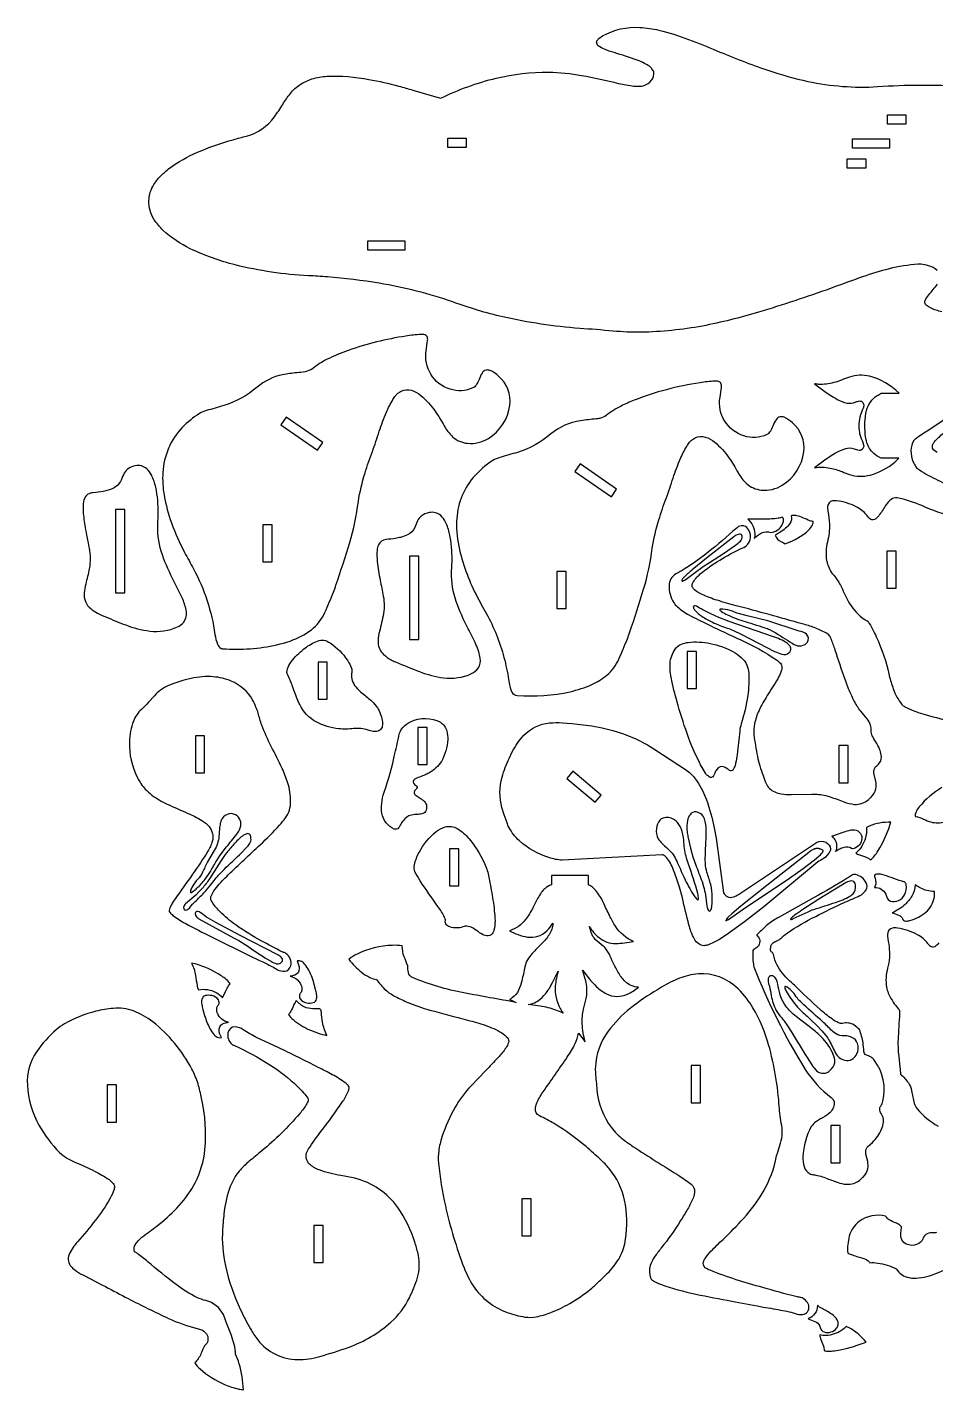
# Model space of a CAD drawing. Extents: x -786 to 731, y -543 to 724.
# Drawn here: x -786 to -198, y -543 to 339 of the extents above; entities that cross this region are included whole.
import ezdxf

# ---------------------------------------------------------------- set-up
doc = ezdxf.new("R2010")
doc.units = 0
doc.header["$MEASUREMENT"] = 0
doc.layers.get('0').update_dxf_attribs({"linetype": 'CONTINUOUS'})

msp = doc.modelspace()

# ---------------------------------------------------------------- linework, layer by layer
for points in [[(-197.31, 181.37, 0.124217), (-202.91, 184.4, 0.045844), (-207.75, 185.33, 0.03225), (-209.63, 185.36, 0.046025), (-228.37, 182.37, 0.024282), (-245.51, 177.2, 0.002034), (-266.23, 169.68, -0.011865), (-312.85, 154.32, -0.02595), (-349.14, 145.37, -0.041116), (-388.89, 141.34, -0.027392), (-406.94, 142.1, 0.006425), (-428.58, 143.81, -0.036475), (-478.3, 151.27, -0.03226), (-510.64, 160.96, 0.042443), (-558.25, 173.04, 0.022581), (-591.83, 177.14, 0.007263), (-604.09, 177.94, -0.048878), (-651.45, 184.9, -0.046852), (-680.55, 195.37, -0.076476), (-698.07, 207.25, -0.057339), (-703.89, 214.19, -0.148204), (-707.36, 226.49, -0.136588), (-704.09, 236.89, -0.06527), (-699.02, 243.2, -0.047104), (-691.86, 249.11, -0.050602), (-673.58, 258.84, -0.030854), (-652.89, 265.9, -0.005833), (-644.09, 268.3, 0.173152), (-626.11, 280.72, 0.019615), (-620.79, 288.81, -0.028709), (-615.81, 295.92, -0.14828), (-601.88, 305.22, -0.062568), (-592.12, 306.98, -0.055794), (-565, 304.99, -0.022927), (-545.69, 300.61, -0.00608), (-536.59, 298.06, -0.000652), (-518.62, 292.72, -0.054496), (-482.53, 305.79, -0.059248), (-448.63, 309.62, -0.037564), (-427.3, 307.55, -0.019111), (-403.45, 302.4, 0.031811), (-393.45, 300.68, 0.02051), (-389.77, 300.51, 0.319528), (-380.74, 307.01, 0.266374), (-381.82, 311.85, 0.067307), (-383.46, 313.42, 0.048719), (-386.54, 315.34, 0.035757), (-391.39, 317.47, 0.008485), (-406.35, 322.28, -0.011395), (-412.42, 324.42, -0.077706), (-416.52, 326.76, -0.233752), (-417.62, 328.98, -0.166477), (-416.84, 330.69, -0.069672), (-413.74, 333.08, -0.145957), (-389.65, 338.6, -0.04794), (-377.31, 336.79, -0.031823), (-358.07, 330.86, -0.010841), (-339.83, 323.54, 0.016842), (-306.72, 310.85, 0.026706), (-280.87, 303.68, 0.067088), (-235.86, 300.27, -0.032685), (-180.49, 300.57, -0.04507)], [(-194.12, 154.66, -0.074183), (-201.61, 157.12, -0.043802), (-204.31, 158.87, -0.274695), (-205.19, 161.06, -0.060092), (-204.98, 161.9, -0.077754), (-202.65, 165.54, 0.02763), (-197.09, 172.49, 0.092193)], [(-191.43, 85.51, -0.002371), (-209.34, 73.67, 0.013297), (-211.73, 71.94, 0.084841), (-212.23, 71.37, 0.148206), (-214.23, 64.73, 0.109358), (-212.7, 57.31, -0.01257), (-211.01, 54.3, 0.085843), (-210.01, 53.17, 0.036842), (-198.32, 46.4, 0.002365), (-185.94, 40.46, -0.017758)], [(-197.27, 63.5, -0.079079), (-199.87, 65.77, -0.25982), (-200.16, 68.28, -0.079819), (-199.15, 70.18, -0.0556), (-193.22, 75.98, -0.030559)], [(-185.98, 21.51, -0.038351), (-207.26, 29.14, 0.054843), (-223.21, 34.16, 0.20455), (-226.94, 33.18, 0.084397), (-230.59, 29.19, -0.009797), (-235.04, 22.57, -0.111572), (-237.72, 20.09, -0.324601), (-240.95, 20.76, -0.032168), (-242.81, 23.03, 0.10125), (-249.75, 28.43, 0.093321), (-262.41, 32.27, 0.050285), (-265.05, 32.21, 0.332717), (-268.12, 28.58, 0.061128), (-267.97, 25.54, -0.02554), (-266.95, 17.15, -0.077396), (-268.25, 5.59, 0.108714), (-268.76, -6.26, 0.030662), (-268.13, -8.68, 0.005618), (-266.55, -12.63, 0.089569), (-264.87, -14.99, -0.061549), (-259.87, -22.41, 0.001149), (-254.77, -32.66, 0.104939), (-245.71, -43.4, 0.04266), (-241.84, -45.82, -0.018674), (-236.61, -55.81, -0.052984), (-228.26, -80.67, 0.022787), (-225.66, -89.49, 0.081037), (-220.06, -99.46, 0.11254), (-218.13, -100.94, 0.051798), (-206.45, -105.58, 0.006146), (-189.02, -110.37, 0.000421)], [(-194.16, -153.14, 0.078884), (-208.87, -165.75, 0.061034), (-211.13, -169.44, 0.20757), (-211.19, -171.97, -0.051375), (-206.01, -173.72, 0.035339), (-201.27, -175.53, 0.144851), (-192.31, -175.42, -0.064584)], [(-196.23, -253.83, -0.099403), (-198.75, -256.23, -0.318601), (-201.83, -255.91, -0.072566), (-203.32, -254.25, 0.106226), (-209.96, -248.51, 0.093937), (-222.9, -244.2, 0.052461), (-226.24, -244.19, 0.303993), (-229.23, -247.31, 0.07106), (-229.32, -249.37, 0.003072), (-228.36, -256.41, -0.093042), (-229.28, -270.14, 0.111206), (-229.98, -282.43, 0.090177), (-227.14, -289.83, 0.03349), (-224.16, -294.16, 0.012826), (-221.5, -297.38, -0.005191), (-222.48, -314.61, 0.040362), (-222.12, -327.39), (-221.31, -334.22, -0.013848), (-220.92, -338.78, -0.052714), (-215.83, -344.35, -0.115154), (-213.77, -349.47, 0.034638), (-212.09, -357.59, 0.087014), (-210.24, -361.24, 0.089508), (-196.55, -372.43, 0.007521)], [(-197.56, -441.22, -0.154666), (-199.28, -441.5, 0.061744), (-202.54, -441.6, 0.243898), (-205.99, -444.28, -0.042741), (-206.92, -446.31, -0.213098), (-212, -449.41, -0.205078), (-218.72, -447.73, -0.206613), (-220.75, -443.5, -0.035686), (-220.77, -442.07, -0.018749), (-220.33, -438.39, 0.104793), (-220.37, -437.42, 0.100775), (-221.1, -436.64, 0.067328), (-223.53, -435.25, -0.039797), (-228.22, -432.95, -0.100714), (-230.59, -430.66, 0.220677), (-247.64, -433.98, 0.16503), (-254.1, -443.49, 0.090455), (-255.08, -454.52, 0.037936), (-252.93, -455.41, 0.016012), (-245.61, -457.69, -0.085583), (-241.96, -459.5, -0.054182), (-240.72, -460.72, -0.054918), (-235.67, -460.92, -0.086615), (-223.67, -464.69, 0.220653), (-215.37, -470.39, 0.078701), (-209.21, -470.61, 0.050032), (-202.12, -469.15, 0.06409), (-187.07, -462.29, 0.047462)]]:
    msp.add_lwpolyline(points, format="xyb")
for points in [[(-217.47, 275.96), (-229.47, 275.96), (-229.47, 281.96), (-217.47, 281.96)], [(-501.95, 260.92), (-513.95, 260.92), (-513.95, 266.92), (-501.95, 266.92)], [(-228.13, 260.53), (-252.13, 260.53), (-252.13, 266.53), (-228.13, 266.53)], [(-243.45, 247.5), (-255.45, 247.5), (-255.45, 253.5), (-243.45, 253.5)], [(-541.78, 194.53), (-565.78, 194.53), (-565.78, 200.53), (-541.78, 200.53)], [(-594.85, 70), (-618.5, 86.43), (-621.93, 81.5), (-598.27, 65.07)], [(-404.67, 39.76), (-428.32, 56.19), (-431.75, 51.26), (-408.09, 34.83)], [(-722.9, 26.69), (-728.9, 26.69), (-728.9, -27.31), (-722.9, -27.31)], [(-627.55, 16.76), (-633.55, 16.76), (-633.55, -7.24), (-627.55, -7.24)], [(-532.72, -3.55), (-538.72, -3.55), (-538.72, -57.55), (-532.72, -57.55)], [(-223.84, -0.28), (-229.84, -0.28), (-229.84, -24.28), (-223.84, -24.28)], [(-437.37, -13.48), (-443.37, -13.48), (-443.37, -37.48), (-437.37, -37.48)], [(-353.02, -65.25), (-359.02, -65.25), (-359.02, -89.25), (-353.02, -89.25)], [(-591.91, -72.13), (-597.91, -72.13), (-597.91, -96.13), (-591.91, -96.13)], [(-527.32, -114.46), (-533.32, -114.46), (-533.32, -138.46), (-527.32, -138.46)], [(-671.27, -119.8), (-677.27, -119.8), (-677.27, -143.8), (-671.27, -143.8)], [(-260.87, -150.15), (-254.87, -150.15), (-254.87, -126.15), (-260.87, -126.15)], [(-433.06, -142.73), (-436.92, -147.33), (-418.53, -162.75), (-414.68, -158.16)], [(-506.88, -192.82), (-512.88, -192.82), (-512.88, -216.82), (-506.88, -216.82)], [(-323.46, -232.47), (-292.89, -212.01), (-283.87, -205.61), (-276.53, -200), (-273.83, -197.69), (-272.79, -196.7), (-272.35, -196.25), (-271.97, -195.83), (-271.65, -195.44), (-271.51, -195.26), (-271.39, -195.08), (-271.29, -194.92), (-271.2, -194.76), (-271.17, -194.69), (-271.13, -194.62), (-271.1, -194.55), (-271.08, -194.48), (-271.06, -194.41), (-271.04, -194.35), (-271.03, -194.29), (-271.03, -194.26), (-271.03, -194.23), (-271.02, -194.21), (-271.02, -194.18), (-271.02, -194.15), (-271.03, -194.13), (-271.03, -194.1), (-271.03, -194.08), (-271.04, -194.05), (-271.04, -194.03), (-271.05, -194), (-271.06, -193.98), (-271.07, -193.96), (-271.08, -193.94), (-271.09, -193.92), (-271.11, -193.9), (-271.12, -193.88), (-271.14, -193.86), (-271.15, -193.84), (-271.17, -193.83), (-271.19, -193.81), (-271.21, -193.79), (-271.23, -193.78), (-271.25, -193.76), (-271.28, -193.75), (-271.3, -193.74), (-272.1, -193.36), (-272.48, -193.21), (-272.85, -193.08), (-273.21, -192.97), (-273.56, -192.88), (-273.9, -192.81), (-274.23, -192.76), (-274.55, -192.73), (-274.87, -192.72), (-275.18, -192.73), (-275.48, -192.75), (-275.78, -192.79), (-276.07, -192.85), (-276.36, -192.92), (-276.65, -193.01), (-276.93, -193.11), (-277.21, -193.23), (-277.49, -193.36), (-277.77, -193.5), (-278.34, -193.83), (-278.91, -194.2), (-280.09, -195.08), (-281.36, -196.1), (-307.45, -216.55), (-324.25, -230.03), (-330.14, -235.01), (-332.03, -236.73), (-332.66, -237.36), (-332.89, -237.62), (-332.98, -237.73), (-333.06, -237.83), (-333.51, -238.48), (-333.67, -238.74), (-333.79, -238.95), (-333.83, -239.04), (-333.87, -239.12), (-333.88, -239.16), (-333.89, -239.19), (-333.9, -239.22), (-333.9, -239.24), (-333.9, -239.25), (-333.9, -239.26), (-333.9, -239.28), (-333.9, -239.29), (-333.9, -239.3), (-333.9, -239.31), (-333.9, -239.31), (-333.9, -239.32), (-333.9, -239.33), (-333.9, -239.33), (-333.9, -239.34), (-333.9, -239.34), (-333.89, -239.34), (-333.89, -239.35), (-333.89, -239.35), (-333.89, -239.36), (-333.89, -239.36), (-333.88, -239.36), (-333.88, -239.37), (-333.88, -239.37), (-333.88, -239.37), (-333.87, -239.38), (-333.87, -239.38), (-333.87, -239.38), (-333.86, -239.39), (-333.86, -239.39), (-333.86, -239.39), (-333.85, -239.39), (-333.85, -239.39), (-333.84, -239.4), (-333.84, -239.4), (-333.83, -239.4), (-333.83, -239.4), (-333.82, -239.4), (-333.82, -239.4), (-333.81, -239.4), (-333.8, -239.4), (-333.79, -239.41), (-333.78, -239.41), (-333.77, -239.41), (-333.75, -239.4), (-333.74, -239.4), (-333.71, -239.4), (-333.68, -239.39), (-333.65, -239.38), (-333.57, -239.36), (-333.49, -239.33), (-333.4, -239.29), (-333.3, -239.24), (-333.07, -239.11), (-332.81, -238.96), (-332.19, -238.57)], [(-350.45, -333.18), (-356.45, -333.18), (-356.45, -357.18), (-350.45, -357.18)], [(-728.32, -345.72), (-734.32, -345.72), (-734.32, -369.72), (-728.32, -369.72)], [(-266.08, -396), (-260.08, -396), (-260.08, -372), (-266.08, -372)], [(-466.08, -443.36), (-460.08, -443.36), (-460.08, -419.36), (-466.08, -419.36)], [(-600.61, -460.68), (-594.61, -460.68), (-594.61, -436.68), (-600.61, -436.68)]]:
    msp.add_lwpolyline(points, close=True)
for points in [[(-662.94, -60.54, 0.200886), (-660.66, -63.19, 0.076412), (-659.71, -63.43, 0.026755), (-650.59, -63.76, 0.031829), (-633.16, -62.53, 0.044863), (-616.04, -58.46, 0.078024), (-602.15, -51.14, 0.12708), (-593.46, -39.9, 0.011734), (-587.9, -26.8, 0.012041), (-586.31, -22.37, 0.009974), (-577.4, 5.26, 0.037518), (-571.78, 31.79, -0.03828), (-567.5, 50.27, -0.018642), (-562.76, 64.11, 0.01105), (-558.28, 77.27, -0.021345), (-553.7, 89.55, -0.032432), (-549.44, 97.74, -0.016407), (-547.63, 100.45, -0.075549), (-546.24, 101.82, -0.031413), (-544.06, 103.28, -0.190146), (-537.49, 103.8, -0.097804), (-531.37, 100.42, -0.0654), (-522.15, 90.3, -0.027877), (-516.29, 80.77, 0.072236), (-510.84, 73.7, 0.162602), (-501.23, 69.5, 0.171114), (-487.67, 72.64, 0.224878), (-473.69, 94.16, 0.249742), (-481.01, 112.88, 0.087307), (-486.51, 116.61, 0.129506), (-489.11, 116.86, 0.198523), (-491.7, 114.97, 0.058323), (-493.7, 110.84, -0.036337), (-495.59, 107.16, -0.123285), (-497.7, 105.33, -0.187919), (-512.44, 104.51, -0.376074), (-527.92, 129.56, 0.010684), (-526.99, 135.93, 0.136395), (-527.31, 138.6, 0.213776), (-528.88, 139.75, 0.084222), (-531.31, 139.88, 0.036422), (-541.17, 138.85, 0.047633), (-578.4, 129.54, 0.024408), (-592, 123.82, 0.054445), (-601.49, 117.73, -0.112432), (-606.26, 115.8, -0.026489), (-611.69, 115.12, 0.024351), (-620.85, 113.85, 0.125908), (-637.37, 105.75, -0.100067), (-658.95, 93.87, -0.006358), (-670.11, 90.65, 0.053921), (-674.69, 88.75, 0.054696), (-685.73, 79.72, 0.179232), (-698.32, 50.56, 0.062305), (-697.48, 35.67, 0.045775), (-692.72, 17.93, 0.035532), (-684.29, -1.09, 0.007187), (-678.42, -11.73, -0.086118), (-664.59, -54.22, 0.057519)], [(-468.97, -93.71, 0.072264), (-434.77, -91.25, 0.047752), (-420.78, -86.64, 0.06489), (-411.02, -80.59, 0.117509), (-403.28, -70.14, 0.011733), (-397.72, -57.04, 0.012041), (-396.13, -52.61, 0.009974), (-387.22, -24.98, 0.037518), (-381.6, 1.55, -0.03828), (-377.32, 20.03, -0.018642), (-372.58, 33.87, 0.01105), (-368.1, 47.03, -0.021345), (-363.52, 59.31, -0.032432), (-359.26, 67.5, -0.016407), (-357.45, 70.21, -0.075549), (-356.06, 71.57, -0.031412), (-353.88, 73.04, -0.190146), (-347.31, 73.56, -0.097804), (-341.19, 70.18, -0.0654), (-331.97, 60.06, -0.027877), (-326.11, 50.53, 0.072236), (-320.66, 43.46, 0.162602), (-311.05, 39.26, 0.171114), (-297.48, 42.4, 0.224878), (-283.51, 63.91, 0.249742), (-290.83, 82.64, 0.087307), (-296.32, 86.37, 0.129506), (-298.93, 86.62, 0.198523), (-301.52, 84.73, 0.058323), (-303.52, 80.6, -0.036337), (-305.41, 76.92, -0.123285), (-307.52, 75.09, -0.187919), (-322.26, 74.27, -0.376074), (-337.74, 99.32, 0.010686), (-336.81, 105.69, 0.136396), (-337.13, 108.36, 0.213824), (-338.7, 109.51, 0.083514), (-341.13, 109.64, 0.033908), (-350.7, 108.66, 0.055866), (-393.38, 97.33, 0.018654), (-401.82, 93.59, 0.051091), (-411.38, 87.44, -0.102337), (-415.69, 85.64, -0.032699), (-417.94, 85.27, 0.005922), (-427.97, 84.12, 0.141126), (-447.19, 75.51, -0.099822), (-468.76, 63.63, -0.003605), (-480.22, 60.32, 0.065096), (-484.69, 58.38, 0.071007), (-497.49, 47.3, 0.170934), (-508.21, 18.86, 0.068485), (-506.37, 0.71, 0.061559), (-494.68, -30.3, 0.006901), (-488.08, -42.29, -0.062354), (-477.12, -70.91, -0.024925), (-474.26, -85.26, 0.073836), (-472.39, -91.56, 0.296769)], [(-221.89, 101.83, 0.137943), (-240.96, 112.86, 0.136391), (-254.02, 112.35, -0.024003), (-264.18, 108.74, -0.085593), (-273.76, 107.61, -0.030999), (-276.7, 108.01), (-269.95, 103.06), (-266.52, 100.69, 0.015448), (-261.95, 97.92, 0.069506), (-255.57, 95.56, 0.147107), (-249.95, 96.26, -0.043052), (-247.47, 96.87, -0.27528), (-245.42, 95.85, -0.187502), (-244.78, 93.71, -0.049468), (-245, 92.66, -0.007301), (-246.86, 87.83, 0.124075), (-247.58, 76.42, 0.034634), (-246.9, 73.84, -0.016518), (-244.86, 68.58, -0.346), (-246.46, 64.95, -0.153192), (-247.71, 64.84, -0.060351), (-250.77, 65.74, 0.154572), (-256.65, 65.85, 0.066398), (-263.13, 63.07), (-266.52, 60.97), (-269.95, 58.61), (-276.7, 53.66, -0.107399), (-266.41, 53.45, -0.034372), (-258.78, 51.14, 0.005505), (-254.02, 49.31, 0.144527), (-240.63, 48.94, 0.114737), (-224.73, 57.31, 0.021255), (-221.98, 59.83), (-233.53, 59.83, -0.057293), (-238.3, 62.93, -0.143922), (-242.65, 69.81, -0.051345), (-243.73, 75.33, -0.080462), (-242.94, 90.7, -0.199468), (-236.08, 100.33, -0.022347), (-233.53, 101.83)], [(-716.19, 54.87, 0.086175), (-720.59, 53.21, 0.128122), (-723.36, 50.19, 0.017154), (-725.31, 45.63, -0.183706), (-730.75, 40.27, -0.066052), (-736.88, 38.36, -0.02012), (-743.44, 37.54, 0.104146), (-746.87, 36.47, 0.16671), (-749.1, 33.65, 0.077125), (-749.83, 30.5, 0.046198), (-749.89, 25.3, 0.026648), (-748.63, 15.12, 0.004674), (-746, 1.72, -0.095938), (-745.95, -11.66, -0.016064), (-748.28, -21.6, 0.026209), (-749.28, -27.23, 0.25073), (-745.04, -37.46, 0.063427), (-740.54, -40.45, 0.031097), (-735.27, -42.83, 0.009381), (-722.32, -48.08, 0.055542), (-706.77, -52.06, 0.135515), (-688.83, -49.33, 0.107648), (-684.97, -46.4, 0.194451), (-683.03, -40.06, 0.035847), (-683.22, -38.5, 0.053142), (-685.87, -30.43, 0.015176), (-690.97, -20.24, -0.034074), (-698.65, -2.65, -0.088951), (-701.67, 16.22), (-701.38, 24.08, 0.055594), (-702.92, 41.08, 0.055039), (-705.56, 48.75, 0.081176), (-708.72, 52.99, 0.24415)], [(-526.01, 24.63, 0.11908), (-531.13, 22.44, 0.11877), (-533.49, 19.33, -0.010392), (-535.33, 14.96, -0.158663), (-540.02, 10.3, -0.065007), (-544.43, 8.64, -0.024484), (-547.74, 7.95, -0.010639), (-554.04, 7.2, 0.269258), (-558.8, 3.7, 0.085131), (-559.64, 0.39, 0.051236), (-559.55, -7.02, 0.025356), (-557.71, -19.14, -0.005611), (-555.67, -29.42, -0.09439), (-555.84, -42.22, -0.008807), (-558.48, -53.64, 0.068768), (-559.09, -59.72, 0.193611), (-555.44, -67.15, 0.068914), (-550.54, -70.61, 0.021036), (-547.85, -71.93, 0.007217), (-532.26, -78.28, 0.054627), (-516.64, -82.3, 0.13562), (-498.65, -79.57, 0.134255), (-494.3, -75.97, 0.1846), (-492.91, -69.52, 0.04074), (-493.89, -65.45, 0.031872), (-495.69, -60.67, 0.015176), (-500.79, -50.48, -0.034073), (-508.47, -32.89, -0.08895), (-511.49, -14.02), (-511.2, -6.16, 0.055589), (-512.74, 10.83, 0.055092), (-515.38, 18.51, 0.081119), (-518.53, 22.74, 0.244052)], [(-315.56, 7.81, -0.100406), (-310.92, 11.49, -0.189257), (-304.79, 11.84, 0.105448), (-302.84, 12.21, 0.246141), (-296.65, 18.94, 0.247983), (-297.46, 21.76, -0.083706), (-300.05, 20.96, -0.032798), (-304.47, 20.51, -0.01493), (-309.01, 20.39), (-319.73, 20.41, -0.184184), (-315.24, 11.13, -0.079941)], [(-301.98, 10.09, 0.227683), (-298.07, 5.76, -0.07172), (-295.55, 4.38), (-290.96, 6.4, 0.041486), (-283.61, 10.62, 0.036401), (-280.27, 13.4, 0.093757), (-277.86, 16.88, 0.07834), (-277.43, 18.79, -0.061288), (-279.6, 19.39, -0.013452), (-284.17, 21.31, 0.037177), (-288, 22.6, 0.075458), (-290.8, 22.78, 0.040778), (-291.62, 22.62, -0.202989), (-292.55, 17.57, -0.081375), (-295.34, 14.49, -0.03842), (-299.15, 11.84, 0.021357)], [(-239.94, -159.43, 0.137323), (-236.92, -154.05, 0.098673), (-236.98, -149.37), (-238.04, -144.76, -0.173265), (-237.61, -140.72, -0.070371), (-236.83, -139.66, 0.059497), (-234.69, -137.56, 0.205654), (-233.49, -132.08, 0.067934), (-234.54, -128.4, 0.036633), (-236.93, -123.74, -0.018786), (-239.22, -119.73, -0.118597), (-239.9, -116.43, 0.084204), (-240.29, -112.93, 0.072012), (-242.61, -108.77, 0.025323), (-246.7, -103.87, -0.045066), (-248.94, -100.72, -0.032822), (-252.98, -93.03, -0.019656), (-256.83, -83.3, -0.009405), (-263.21, -64.29, 0.010412), (-265.76, -57.2, 0.058026), (-266.84, -55.11, 0.089479), (-269.34, -53.18, 0.042362), (-276.73, -49.81, 0.018038), (-284.49, -47.35, 0.005141), (-327.39, -35.59, -0.005268), (-339.6, -32.1, -0.033686), (-349.37, -28.29, -0.019735), (-352.65, -26.52, -0.092633), (-355.45, -23.92, -0.233453), (-355.74, -21.96, -0.100763), (-354.57, -19.48, -0.073914), (-349.06, -13.82, -0.061878), (-322.26, 2.13, 0.414856), (-319.03, 13.36, 0.181331), (-322.27, 15.98, 0.177887), (-325.77, 15.59, 0.016263), (-329.41, 12.59, -0.016743), (-347.81, -2.87, -0.023858), (-360.99, -11.99, -0.004986), (-366.25, -15.03, 0.264328), (-370.76, -22.69, 0.138882), (-367.83, -33.38, 0.06975), (-365.32, -36.32, 0.053745), (-357.84, -41.54, 0.014856), (-351.71, -44.69, 0.010951), (-324.76, -57.49, -0.043531), (-301.22, -70.67, -0.051754), (-298.72, -72.84, -0.205911), (-297.72, -75.7, -0.081675), (-298.37, -78.71, -0.038406), (-300.37, -82.89, -0.010733), (-307.2, -93.75, 0.029265), (-312.5, -103.34, 0.054829), (-315.45, -112.05, 0.070328), (-315.85, -119.17, 0.017245), (-313.57, -133.08, 0.039657), (-309.91, -145.4, 0.015223), (-307.98, -150.58, 0.191715), (-302.39, -156.07, 0.067685), (-298.2, -157.32, 0.045711), (-291.51, -157.87), (-278.26, -157.52, -0.055827), (-269.35, -158.44, -0.022969), (-266.44, -159.26, -0.009323), (-257.66, -162.48, 0.069327), (-250.77, -164.13, 0.202077), (-241.55, -160.96, 0.030357)], [(-351.98, -12.7, -0.017285), (-348.7, -10.28), (-344.65, -7.57), (-335.61, -1.8), (-327.69, 3.54, 0.03608), (-324.54, 6.18, 0.231357), (-323.41, 9.46, 0.401062), (-325.2, 10.67, 0.127949), (-327.92, 9.66, 0.026959), (-328.92, 8.96), (-345.52, -4.05), (-355.79, -12.44, 0.019839), (-360.96, -17.07, 0.046357), (-362.22, -18.69, 0.066275), (-362.51, -19.35, 0.27869), (-362.39, -19.61, 0.27869), (-362.1, -19.62, 0.085642), (-360.7, -19, 0.028704), (-357.02, -16.57)], [(-292, -63.03, 0.160966), (-293.01, -61.08, 0.07263), (-295.39, -59.15, 0.045509), (-299.93, -56.92), (-303.23, -55.74), (-331.83, -45.81), (-338.42, -43.2), (-344.22, -40.6), (-348.88, -38.28, 0.010136), (-353.03, -35.96, 0.15381), (-354.55, -35.7, 0.206077), (-354.97, -36.07, 0.206077), (-355, -36.62, 0.119758), (-353.98, -38.47, 0.073325), (-349.51, -42.42, 0.041086), (-342.66, -46.27, 0.034184), (-333.07, -50.03, -0.028592), (-329.09, -51.62), (-324.12, -54.01), (-312.83, -59.92), (-302.41, -65.17, 0.032902), (-297.8, -66.99, 0.244386), (-292.94, -65.98, 0.245288)], [(-281.24, -59.16, 0.381878), (-281.69, -54.09, 0.158869), (-286.45, -51.98), (-306.71, -45.37), (-320.15, -42.25), (-325.84, -40.67, -0.038469), (-329.74, -39.22, 0.080632), (-335.98, -37.82, 0.02074), (-337.33, -37.84, 0.126201), (-337.84, -38.07, 0.209531), (-337.91, -38.36, 0.209531), (-337.75, -38.6, 0.069833), (-336.81, -39.34, 0.03583), (-332.88, -41.57, 0.047564), (-321.43, -45.85, -0.001125), (-307.07, -50.45, -0.027963), (-305.64, -51.06), (-303.28, -52.31, -0.005573), (-291.07, -59.9, 0.085995), (-287.62, -61.49, 0.202634), (-282.73, -60.65, 0.093177)], [(-558.57, -103.28, -0.049125), (-556.53, -108.91, -0.06966), (-556.21, -112.76, -0.154721), (-557.21, -115.46, -0.201842), (-560.13, -117, -0.076231), (-562.31, -116.94, -0.057519), (-565.53, -116.11, 0.108014), (-574.94, -115.15, -0.051008), (-584.55, -115.29, -0.089941), (-599.03, -110.8, -0.159094), (-609.74, -99.6, -0.018367), (-611, -96.91, -0.013394), (-614.34, -87.92, 0.025648), (-617.74, -79.9, -0.133357), (-617.96, -77.69, -0.101937), (-616.17, -73.23, -0.078666), (-608.18, -64.48, -0.058912), (-600.35, -59.33, -0.060397), (-596.16, -57.94, -0.158098), (-592.04, -58.58, -0.051696), (-588.26, -60.91, -0.093286), (-577.87, -72.49, -0.077457), (-576.12, -76.69, -0.090304), (-576.16, -79.51, 0.202474), (-573.51, -88.14, 0.05362), (-569.3, -92.2, -0.010867), (-563.06, -97.35, -0.066223), (-559.38, -101.77, -0.030922)], [(-341.99, -145.6, -0.198391), (-343.26, -146.7, -0.209616), (-344.79, -146.34, -0.049029), (-346.66, -144.72, -0.044545), (-347.14, -144.06, -0.046474), (-358.11, -120.96, -0.021678), (-364.86, -100.1, -0.013911), (-368.99, -84.17, -0.049434), (-370.12, -74.73, -0.022768), (-369.99, -71.68, -0.128508), (-366, -62.68, -0.128318), (-362.75, -60.45, -0.063443), (-358.36, -59.33, -0.079199), (-344.03, -60.06, -0.076104), (-329.4, -65.26, -0.049887), (-324.11, -69.01, -0.094349), (-320.38, -73.98, -0.085401), (-319.18, -79.45, -0.054879), (-319.84, -93.64, -0.041241), (-324.06, -112.13, 0.045528), (-325, -116.77, -0.003352), (-326.6, -131.78, -0.032609), (-327.65, -137.54, -0.024583), (-328.51, -140.24, -0.075066), (-329.55, -141.93, -0.349101), (-331.55, -142.22, 0.054713), (-334.94, -140.1, 0.374035), (-339.87, -141.55, 0.047318), (-341.2, -144, -0.021706)], [(-683.95, -83.65, 0.034357), (-694.58, -87.24, 0.046107), (-699.86, -90.19, 0.053455), (-703.84, -93.87), (-707.51, -98.03, -0.029878), (-712.24, -102.71, 0.112674), (-717.32, -110.22, 0.0904), (-719.95, -123.71, 0.124838), (-714.79, -146.89, 0.059256), (-709.74, -154.24, 0.079318), (-700.62, -161.29, 0.021476), (-695.44, -163.98, 0.001858), (-682.51, -169.81, -0.047535), (-673.01, -174.55, -0.063131), (-668.43, -178.5, -0.246516), (-666.34, -188.09, -0.054808), (-667.54, -191.36, -0.024578), (-669.23, -194.44, -0.018419), (-679.09, -209.41, 0.002014), (-690.44, -225.36, 0.039638), (-693.78, -231.09, 0.086903), (-694.27, -232.92, 0.172314), (-693.9, -233.93, 0.068726), (-691.79, -235.97, 0.0409), (-683.94, -241.06, 0.005759), (-666.43, -250.14, 0.005048), (-631.46, -267.17, -0.015725), (-624.05, -271.13, 0.125208), (-619.59, -272.15, 0.331309), (-615.54, -268.59, 0.310077), (-618.74, -260.55, 0.0984), (-620.69, -259.78, -0.044466), (-622.59, -258.84, -0.010279), (-636.54, -251.44, -0.027058), (-652.8, -240.93, -0.039977), (-662.39, -232.56, -0.060092), (-667, -226.33, -0.174624), (-667.28, -224.41, -0.072412), (-666.68, -222.59, -0.060812), (-663.61, -217.95, -0.03148), (-656, -209.75, -0.006427), (-635.29, -190.26, 0.02209), (-622.8, -177.59, 0.0149), (-618.86, -172.85, 0.157422), (-615.62, -162.3, 0.077802), (-617.5, -150.36, 0.036961), (-621.1, -140.96, 0.011408), (-628.2, -126.65, -0.030383), (-634.28, -112.9, -0.025276), (-636.64, -105.05, 0.028785), (-638.12, -101.18, 0.038808), (-640.21, -96.47, 0.161101), (-654.12, -84.4, 0.08685), (-665.74, -81.61, 0.073912), (-679.99, -82.66, 0.017598)], [(-529.75, -161.65, -0.338816), (-528.01, -168, -0.242259), (-530.11, -170.11, -0.075638), (-533.04, -170.61, 0.03999), (-537.48, -171.08, 0.184258), (-542.84, -174.76, 0.044413), (-544.69, -177.71, -0.035791), (-545.77, -179.4, -0.321229), (-548.59, -180.1, -0.258806), (-556.52, -169.86, -0.073135), (-556.72, -163.62, -0.049435), (-555.13, -156.35, 0.030692), (-548.1, -131.16, -0.002737), (-545.14, -118.17, -0.113977), (-543.11, -114.51, -0.111246), (-537.96, -110.66, -0.237065), (-518.75, -111.02, -0.206368), (-514.55, -116.79, -0.082083), (-514.01, -122.25, -0.112916), (-518.03, -136.32, -0.121597), (-526.18, -143.9, -0.029838), (-528.87, -145.23, -0.006407), (-534.53, -147.4, 0.099709), (-535.99, -148.41, 0.237423), (-536.29, -149.81, 0.266157), (-534.18, -152.09, -0.217602), (-533.71, -152.58, -0.217602), (-533.77, -153.25, -0.071181), (-535.21, -155.22, 0.077239), (-535.73, -156.23, 0.125075), (-535.72, -156.78, 0.170767), (-534.45, -158.44), (-531.16, -160.58, -0.036059)], [(-275.25, -188.9, -0.247839), (-269.28, -188.65, -0.25383), (-266.23, -193.11, -0.119809), (-266.45, -194.32, -0.125984), (-270.91, -199.29, -0.036142), (-274.73, -201.47), (-309.51, -230.36), (-321.95, -240.2), (-333.5, -248.53), (-338.57, -251.73, -0.051843), (-345.68, -255.17, -0.06534), (-348.32, -255.61, -0.161111), (-351.55, -254.41, -0.107918), (-354.33, -251.31, -0.047254), (-356.57, -246.45, -0.014945), (-357.89, -242.06, -0.00173), (-362.13, -224.72), (-364.04, -217.8), (-366.09, -211.34, 0.038156), (-369.91, -202.14, 0.049494), (-372.33, -198.55, 0.099062), (-374.31, -197.06, 0.075717), (-375.21, -196.81), (-439.85, -200.34, -0.059257), (-448.45, -198.6, -0.107454), (-467.48, -187.83, -0.087247), (-474.44, -178.82, -0.027978), (-475.6, -176.17), (-477.42, -171), (-478.86, -166.24, -0.139063), (-478.78, -146.5, -0.042858), (-474.29, -134.4), (-472.21, -130.16, -0.070346), (-464.7, -119.45, -0.177916), (-448.18, -111.47, -0.042195), (-439.67, -111.31), (-433.6, -111.79), (-420.67, -113.44), (-413.92, -114.71), (-407.08, -116.38), (-400.2, -118.53, -0.066472), (-379.96, -128.74), (-360.2, -141.51, -0.088207), (-353.57, -147.88, -0.06549), (-347.13, -159.77, -0.018452), (-344.92, -165.97), (-343.05, -172.51), (-341.49, -179.23), (-340.21, -185.96), (-335.59, -221.44, 0.109935), (-333.07, -223.76, 0.206524), (-329.07, -224.05, 0.070782), (-325.85, -222.52)], [(-650.12, -171.72, 0.220582), (-655.36, -170.23, 0.220582), (-659.88, -173.26, 0.076869), (-660.97, -175.78, 0.040193), (-661.58, -179.18, 0.006933), (-662.01, -184.78, -0.106903), (-665.05, -194), (-667.92, -198.65), (-669.45, -201.44, 0.006185), (-672.62, -208.05, -0.031519), (-673.89, -210.4, -0.064938), (-675.86, -212.67, 0.034461), (-677.61, -214.85, 0.048078), (-680.01, -218.96, 0.099319), (-680.52, -220.64, 0.302152), (-680.32, -221.08, 0.302152), (-679.84, -221.08, 0.073932), (-678.61, -220.36, 0.032974), (-676.31, -218.45, 0.040174), (-671.03, -212.57, 0.025637), (-667.59, -207.61, 0.002894), (-663.44, -200.39), (-661.27, -197.09), (-657.15, -191.69, 0.007921), (-650.61, -183.58, 0.045852), (-648.76, -180.67, 0.166064), (-647.95, -175.46, 0.161908)], [(-374.58, -173.01, 0.159589), (-376.77, -174.44, 0.143805), (-378.91, -179.7, 0.162813), (-377.71, -186.46, 0.05086), (-376.1, -188.55, 0.01829), (-371.22, -193.11, -0.101525), (-365.79, -200.81, 0.005634), (-361.02, -211.53, 0.036091), (-354.87, -222.63, 0.012838), (-353.05, -225.22, 0.133535), (-352.16, -225.87, 0.353228), (-351.85, -225.72, 0.100847), (-351.74, -225.36, 0.053732), (-352.17, -221.93, 0.022882), (-358.14, -202.79, -0.046664), (-360.79, -192.63, -0.025183), (-361.21, -187.42, 0.060965), (-362.91, -179.85, 0.109069), (-366.28, -174.87, 0.208387), (-372.81, -172.74, 0.039093)], [(-358.49, -185.02), (-356.77, -192.52), (-355.29, -198.12), (-353.49, -203.49, -0.006595), (-349.39, -214.1), (-348.36, -217.37, -0.02971), (-347.2, -222.66), (-346.28, -230.1, 0.113827), (-345.24, -232.84, 0.239695), (-344.57, -233.19, 0.239695), (-343.9, -232.86, 0.113272), (-343.1, -230.54, 0.027645), (-342.9, -228.58), (-342.74, -224.41, 0.065154), (-343.79, -216.02, 0.025745), (-346.25, -208.08, -0.059292), (-347.19, -202.45, -0.018807), (-347.31, -199.01, 0.004276), (-346.7, -182.34, 0.052916), (-347.27, -175.33, 0.092919), (-348.75, -171.77, 0.195249), (-353.11, -168.99, 0.283974), (-357.16, -170.82, 0.106316), (-358.77, -174.5, 0.08611), (-359.05, -181.75, 0.026517)], [(-243.07, -179.13, -0.085032), (-243.06, -182.98, -0.137537), (-247.61, -193.52, -0.06306), (-249.95, -195.64, 0.053782), (-247.59, -196.79, -0.022908), (-242.28, -198.71, -0.067687), (-240.3, -200, 0.073276), (-238.41, -198.22, 0.031579), (-236.04, -195.02), (-234.28, -192.17), (-232.45, -188.76), (-230.61, -184.86), (-228.82, -180.48), (-227.12, -175.67, 0.094514), (-241.2, -178.17, 0.038183)], [(-651.78, -189.26, 0.018458), (-656.94, -195.31, 0.019926), (-660.68, -200.48), (-668.1, -212.24, -0.036411), (-672.76, -218.46), (-674.97, -220.84), (-677.07, -222.83), (-683.57, -228.41, 0.171816), (-684.91, -230.94, 0.300361), (-684.32, -232.42, 0.245718), (-682.87, -232.42, 0.121854), (-680.73, -230.72, -0.029427), (-677.36, -226.96, 0.009365), (-671.82, -221.49, 0.02331), (-667.48, -216.52), (-665.12, -213.39, -0.02782), (-662.26, -209.87), (-658.73, -206.2, 0.001221), (-647.33, -195.44), (-644.31, -192.33, 0.042352), (-642.2, -189.64, 0.178882), (-641.29, -186.19, 0.145073), (-641.9, -183.9, 0.31827), (-643.95, -183.18, 0.09456), (-646.08, -184.11, 0.046766), (-648.94, -186.36, 0.021838)], [(-486.76, -248.99, -0.182297), (-490.64, -248.72, -0.058405), (-494.14, -246.67, 0.040366), (-498.79, -243.69, 0.15103), (-502.62, -243.07, 0.053773), (-504.16, -243.48, -0.16086), (-512.54, -243.45, -0.11046), (-514.79, -242.05, -0.250521), (-515.44, -239.36, 0.12641), (-515.98, -237.29, 0.046331), (-520.31, -230.21, -0.012565), (-531.82, -213.57, -0.021772), (-535.16, -207.74, -0.14709), (-535.47, -203.22, -0.071193), (-532.53, -195.25, -0.106611), (-521.48, -181.74, -0.084898), (-515.69, -178.76, -0.207547), (-507.79, -179.83, -0.08451), (-500.11, -186.49, -0.08004), (-489.07, -204.95, -0.055583), (-486.98, -213.35, -0.002505), (-484.69, -226.19, -0.029919), (-483.38, -239.48, -0.05911), (-484.04, -245.54, -0.166438), (-485.87, -248.54, -0.078491)], [(-262.92, -194.73, 0.268734), (-263.31, -187.1, 0.067995), (-265.4, -184.63), (-257.46, -181.93, -0.029179), (-253.45, -180.84, -0.082045), (-250.74, -180.63, -0.207215), (-246.85, -182.9, -0.206694), (-246.18, -187.32, -0.322961), (-252.08, -192.86, -0.134113), (-252.72, -192.64, 0.213996), (-257.52, -192.01, 0.054841), (-260.2, -193.08, 0.031515)], [(-429.44, -312.23), (-425.1, -317.74, -0.047466), (-426.95, -306.17, -0.069507), (-426.1, -296.7, 0.004696), (-424.37, -289.77, 0.090947), (-424.2, -280.79, 0.038542), (-425.36, -275.74, 0.018074), (-426.82, -271.4, 0.041361), (-417.63, -282.16, 0.067443), (-411.31, -286.73, 0.228131), (-397.74, -286.94, 0.068525), (-390.54, -282.51, -0.184871), (-399.13, -278.73, -0.072982), (-403.83, -272.52, -0.014603), (-408.88, -262.37, 0.05923), (-412.18, -256.95, 0.047501), (-413.39, -255.8, -0.031621), (-418.48, -251.51, -0.119704), (-421.04, -247.35, -0.028353), (-421.65, -245.14, 0.055356), (-422.51, -243.11, 0.071376), (-416.07, -250.37, 0.177098), (-405.16, -254.16, 0.038151), (-399.61, -253.7, -0.009878), (-393.7, -252.91, -0.142485), (-405.34, -243.02, -0.035382), (-409.17, -236.37, -0.005435), (-413.3, -227.54, 0.068287), (-418.21, -219.87, 0.081012), (-422.87, -216.16), (-422.87, -210.16), (-446.87, -210.16), (-446.87, -216.16, 0.107476), (-451.15, -218.7, 0.079915), (-455.33, -224.15, 0.014157), (-458.9, -231.14, -0.03785), (-463.61, -238.71, -0.15392), (-473.99, -245.95, 0.08373), (-462.43, -249.99, 0.238411), (-449.87, -246.02, 0.033422), (-445.85, -241.09, -0.123904), (-448.4, -248.61, -0.052927), (-452.79, -253.92, 0.018995), (-459.28, -260.64, 0.043715), (-462.38, -264.84, 0.068535), (-464.04, -269.21, -0.001657), (-465.99, -278.3, -0.044438), (-468.09, -284.41, -0.117009), (-472.19, -289.34, -0.043207), (-473.89, -290.33, 0.029412), (-469.77, -292.27, -0.001132), (-503.47, -286.15, -0.051375), (-536.81, -276.28, -0.216637), (-539.41, -272.89, -0.058203), (-539.76, -268.99, 0.119445), (-539.89, -268.3, 0.144759), (-540.13, -268.07, 0.020149), (-542.17, -262.7, -0.092243), (-543.4, -255.72, 0.053034), (-549.82, -255.37, 0.101228), (-572.67, -261.05, 0.052085), (-577.91, -264.38, 0.062603), (-569.74, -272.78, 0.050072), (-564.38, -276.13, 0.062371), (-560.09, -277.51, 0.045274), (-554.2, -284.2, 0.069281), (-547.91, -288.46, 0.011795), (-539.79, -292.33, 0.032486), (-525.6, -297.24, 0.002835), (-501.09, -303.75, -0.010992), (-489.67, -307.1, -0.05829), (-479.04, -312.02, -0.061287), (-475.18, -315.25, -0.253414), (-474.68, -318.22, -0.083193), (-476.41, -321.8, -0.045078), (-481.35, -327.99, 0.003996), (-489.46, -336.52), (-498.88, -346.25, 0.066492), (-509.22, -360.17, 0.047324), (-517.72, -379.34, 0.0399), (-519.81, -388.39, 0.055947), (-519.97, -396.22, 0.033127), (-515.46, -423.99, 0.036493), (-503.41, -464.08, 0.050884), (-497.44, -475.78, 0.161788), (-475.4, -492.88, 0.04642), (-463.99, -495.88, 0.081587), (-456.68, -495.71, 0.051306), (-447.26, -492.98, 0.041329), (-435.05, -487.05, 0.039477), (-421.54, -477.88, 0.020024), (-418.14, -474.81, 0.008726), (-409.58, -466.54, 0.066318), (-402.6, -457.06, 0.084457), (-398.87, -445.59, 0.088356), (-399.49, -420.16, 0.122151), (-409.48, -399.85, 0.037722), (-415.06, -394.04, 0.008531), (-424.41, -385.6, 0.039747), (-445.18, -370.72, 0.016859), (-454.65, -365.65, -0.316088), (-457.24, -360.99, -0.080896), (-456.49, -357.85, -0.055309), (-452.37, -350.39, 0.002302), (-436.64, -327.76, 0.037267), (-431.5, -318.98, 0.065658)], [(-245.15, -405.27, 0.137455), (-242.14, -399.89, 0.098507), (-242.19, -395.22), (-243.29, -390.43, -0.101695), (-243.17, -387.33, -0.119626), (-242.12, -385.62), (-239.13, -382.88, 0.100999), (-233.17, -374.27, 0.062795), (-232, -369.83, 0.177929), (-233.55, -364.14, -0.109709), (-234.44, -361.39, -0.177848), (-233.75, -359.38, 0.09025), (-232.32, -356.23, 0.222833), (-237.7, -329.91, 0.076908), (-240.2, -327.56, 0.069299), (-243.02, -326.49, -0.227183), (-244.2, -325.43, -0.076038), (-244.59, -324.04, 0.009042), (-245.2, -318.41, 0.057838), (-247.56, -309.88, 0.053664), (-250.96, -306.92, 0.205454), (-258.49, -305.95, -0.114219), (-259.84, -305.92, -0.055671), (-261.15, -305.51, -0.038965), (-265.26, -303.03, -0.033227), (-273, -296.83, -0.006541), (-289.64, -281.19, -0.016003), (-295.23, -275.96, -0.099884), (-302.27, -264.84, -0.048568), (-303.13, -261.34, 0.231244), (-304.26, -259.83, -0.252126), (-305.09, -258.09, -0.076509), (-304.64, -255.28, -0.166345), (-303.18, -253.57, -0.038194), (-300.45, -252.24, 0.084282), (-298.91, -251.24, -0.043993), (-294.4, -247.52, -0.032949), (-275.85, -236.62, -0.012907), (-257.36, -227.7, -0.009528), (-250.42, -224.72, 0.02886), (-246.29, -222.58, 0.104258), (-243.22, -219.49, 0.270854), (-243.19, -214.82, 0.213898), (-249.93, -209.53, 0.198095), (-252.73, -210.16, -0.02385), (-255.37, -211.94, -0.010079), (-276.75, -224.51), (-299.5, -237.08, 0.039102), (-306.75, -241.87, 0.027309), (-310.94, -245.77, 0.017892), (-313.86, -248.48, 0.286044), (-313.93, -248.86, 0.061549), (-312.97, -249.93, -0.198461), (-312.08, -253.16, -0.116029), (-312.88, -255.8, -0.133519), (-315.31, -257.53, 0.223893), (-316.44, -258.64, 0.118069), (-316.47, -259.31, 0.025292), (-316.42, -265.08), (-316.09, -267.58, 0.08293), (-315.88, -269.26, 0.045036), (-282.63, -335.65, 0.084451), (-265.83, -353.88, -0.114782), (-264.13, -356.02, -0.070709), (-263.86, -357.08, -0.234823), (-267.45, -364.37, -0.042515), (-270, -366.15, 0.007958), (-275.38, -369.3, 0.107089), (-278.69, -372.58, 0.109067), (-284.17, -392.14, 0.082183), (-283.4, -398.58, 0.198323), (-279.8, -403.03, 0.056769), (-278.39, -403.55, 0.014583), (-275.71, -404.04, -0.041081), (-267.47, -406.59, 0.020443), (-260.32, -409.18, 0.07527), (-254.56, -409.99, 0.172513), (-246.76, -406.81, 0.030386)], [(-237.77, -217.96, -0.330031), (-230.53, -222.28, -0.048828), (-229.63, -224.86, 0.232246), (-227.47, -226.71, 0.352994), (-218.34, -222.58, 0.172106), (-217.23, -216.21, 0.201648), (-218.45, -214.37, 0.113575), (-219.23, -214.16, -0.029143), (-220.2, -213.9, -0.010848), (-226.94, -211.51, 0.02205), (-233.06, -209.6, 0.076776), (-236.52, -209.26, 0.294442), (-237.72, -210.25, 0.116756), (-237.72, -210.79, 0.00889), (-237.06, -213.63, -0.186113)], [(-280.76, -233.59, -0.021469), (-277.11, -232.16, -0.003779), (-262.94, -227.59), (-258.37, -225.87, 0.03832), (-253.67, -223.54, 0.08103), (-251.07, -221.3, 0.129698), (-250.22, -219.22, 0.130313), (-250.26, -215.33, 0.336896), (-252.8, -213.71, 0.117059), (-256.02, -214.78), (-273.74, -225.55), (-284.71, -232.58, 0.008833), (-289.58, -235.95, 0.054777), (-291.85, -237.95, -0.028447), (-292.22, -238.44, 0.332159), (-292.17, -238.64, 0.200727), (-291.72, -238.6, 0.037167), (-290.41, -238.1)], [(-226.43, -234.33, -0.032605), (-222.35, -235.81, -0.079046), (-220.23, -237.11, -0.115864), (-219.65, -238.06, 0.109667), (-219.09, -239.18, 0.217585), (-217.61, -239.72, 0.068911), (-214.89, -239.32, 0.118723), (-204.58, -233.92, 0.166616), (-199.2, -224.74, 0.061984), (-198.94, -220.55, -0.051723), (-203.92, -219.89, -0.053487), (-207.74, -218.43, -0.028767), (-211.57, -216.19, -0.135275), (-213.62, -223.53, -0.077363), (-218.02, -228.96, -0.088053)], [(-652.63, -250.47, -0.024327), (-649.12, -252.34), (-645.01, -254.89, 0.005344), (-631.83, -263.57), (-628.08, -265.78, 0.045224), (-624.71, -267.3, 0.100089), (-623.4, -267.41, 0.145825), (-621.27, -266.14, 0.37418), (-621.28, -263.58, 0.109961), (-623.93, -261.56), (-648.2, -249.09), (-664.03, -240.53), (-669.98, -237.04, -0.038183), (-674.17, -234.05, 0.108495), (-675.62, -233.41, 0.296915), (-677.17, -234.04, 0.188327), (-677.38, -235.05, 0.190847), (-676.05, -237.41, 0.048401), (-675.03, -238.16)], [(-659.76, -289.43, 0.01072), (-656.79, -283.14, -0.06643), (-654.85, -280.22, 0.080819), (-656.6, -278.14, 0.053033), (-662.93, -273.54, 0.077448), (-679.7, -266.84, -0.072796), (-677.16, -274.85, -0.005476), (-676.21, -281.29, 0.10903), (-675.2, -284.15, -0.171185), (-663.92, -285.79, -0.107511)], [(-616.03, -275.4, -0.286728), (-608.48, -282.28, -0.130011), (-608.53, -285.08, -0.098566), (-609.48, -286.58, 0.323581), (-609.38, -290.06, 0.203071), (-605.08, -292.57, 0.100508), (-600.99, -292.42, 0.285967), (-598.89, -289.96, 0.108038), (-598.87, -287.15, 0.019309), (-599.48, -283.94), (-600.54, -279.91, 0.057407), (-604.46, -270.34, 0.065785), (-607.16, -266.86, 0.139826), (-609.97, -265.39, 0.093525), (-611.46, -265.43, -0.115938), (-610.03, -270.58, -0.31131), (-612.98, -274.73, -0.078326)], [(-439.33, -299.18, 0.03435), (-448.93, -295.77, 0.021891), (-454.09, -294.72), (-461.94, -293.55, 0.153184), (-454.12, -290.22, 0.066511), (-449.57, -285.21, 0.016511), (-448.13, -283.05), (-446.1, -279.52), (-442.43, -271.98, 0.054704), (-444.4, -281.61, 0.149869), (-441.12, -296.18, 0.019342)], [(-355.11, -411.41, -0.175141), (-354.27, -415.39, -0.06125), (-355.12, -418.86, -0.04072), (-358.7, -425.99, -0.010585), (-363.33, -433.45, -0.038113), (-375.76, -451.15, 0.007716), (-380.14, -456.88, 0.075452), (-382.95, -462.62, 0.147376), (-382.79, -470.47, 0.157413), (-381.42, -472.07, 0.069135), (-376.26, -474.72, 0.02964), (-353.47, -481.03, 0.010077), (-330.21, -485.57, -0.002364), (-311.48, -489.12, -0.002207), (-298.44, -491.34, -0.026505), (-287.8, -493.93, 0.138766), (-283.36, -494.02, 0.409814), (-280.39, -488.24, 0.262087), (-285.6, -483.27, -0.010463), (-288.7, -482.66, -0.010519), (-309.95, -476.78, -0.029807), (-344.2, -465.66, -0.061496), (-347.32, -463.97, -0.321744), (-348.41, -460.1, -0.069025), (-347.45, -458.04, -0.041358), (-343.61, -453.27, -0.014831), (-335.77, -445.67, 0.01675), (-322.4, -431.94, 0.048124), (-309.8, -414.78, 0.084417), (-301.12, -391.67, -0.032697), (-300.44, -389.15, 0.005875), (-298.52, -383.32, 0.131584), (-298.1, -370.35, -0.021792), (-299.6, -357.68, 0.054722), (-307.02, -317.27, 0.070305), (-318.3, -292.83, 0.071767), (-329.03, -280.93, 0.213378), (-355.11, -274.22, 0.070055), (-366.85, -277.91, 0.033093), (-378.32, -284.06, 0.031879), (-395.84, -296.14, 0.064086), (-410.2, -311, 0.147799), (-418.43, -334.2, 0.023063), (-418.4, -337.87, 0.005568), (-417.38, -349.06, 0.132774), (-408.25, -373.08, 0.069027), (-400.55, -380.83, 0.023339), (-394.16, -385.43, 0.006209), (-363.78, -404.72, -0.032774), (-356.46, -409.95, -0.064877)], [(-265.58, -335.26, 0.235944), (-263.56, -329.51, 0.083468), (-265.02, -324.81, 0.093088), (-273.76, -313.04, 0.018235), (-276.82, -310.38), (-279.98, -307.94), (-286.4, -303.18), (-289.59, -300.57, -0.073003), (-295.86, -293.68, -0.085522), (-299.34, -285.5, 0.015159), (-300.82, -278.79, 0.119772), (-302.35, -276.01, 0.159128), (-304.19, -275.03, 0.388911), (-306.54, -276.76, 0.134735), (-306.47, -279.74, 0.014187), (-305.81, -281.85, -0.025035), (-304.59, -287.89, 0.084417), (-301.35, -297.48, 0.056552), (-297.86, -302.36, -0.027482), (-294.9, -306.21), (-291.63, -311.18, 0.001829), (-281.42, -328), (-278.37, -332.64, 0.045346), (-275.22, -336.55, 0.051556), (-274.02, -337.45, 0.132343), (-269.81, -338.1, 0.169722), (-266.62, -336.35, 0.013258)], [(-251.59, -328.66, 0.139086), (-249.23, -325.57, 0.182874), (-248.75, -318.94, 0.21479), (-252.48, -314.91, 0.085626), (-255.67, -314), (-258.81, -313.84, -0.145055), (-263.73, -311.91, -0.045225), (-266.72, -309.23, 0.01723), (-272.82, -303.39, -0.005373), (-285.06, -292.46, -0.03898), (-287.72, -289.62, 0.097401), (-294.24, -282.45, 0.107389), (-295.47, -281.91, 0.524549), (-295.88, -282.5, 0.073738), (-295.45, -283.86, 0.047097), (-293.08, -288.22, 0.053407), (-285.52, -297.48, 0.005954), (-278.94, -303.54), (-275.15, -307.27), (-271.92, -310.71), (-269.26, -313.79, -0.046088), (-267.01, -317.23, 0.00865), (-262.59, -325.69, 0.241266), (-255.9, -329.92, 0.169121)], [(-655.8, -305.15, -0.26094), (-663.03, -299.3, -0.162627), (-663.33, -295.54, -0.10936), (-662.33, -293.87, 0.312829), (-662.41, -290.61, 0.195556), (-666.7, -287.89, 0.108509), (-670.7, -287.93, 0.289447), (-673.04, -290.3, 0.124267), (-673.13, -293.57, 0.019551), (-672.46, -296.79), (-671.33, -300.82, 0.046834), (-667.88, -309.26, 0.070657), (-665.05, -313.28, 0.139763), (-662.33, -315.01, 0.132692), (-660.43, -315, -0.169224), (-661.8, -309.45, -0.294305), (-658.55, -305.64, -0.073764)], [(-760.39, -393.15, 0.013435), (-755.3, -395.61, -0.012729), (-742.47, -401.44, -0.033917), (-733.14, -406.99, -0.054786), (-730.46, -409.51, -0.066137), (-729.83, -410.66, -0.143259), (-729.94, -413.27, -0.060716), (-732.43, -419.02, -0.035564), (-741.94, -433.22, -0.017038), (-753.54, -447.19, 0.074209), (-759, -455.46, 0.289608), (-757.54, -463.38, 0.054058), (-755.35, -465.39, 0.03401), (-750.21, -468.59, -0.002046), (-720.84, -483.9, 0.009148), (-694.59, -496.82, 0.03987), (-676.98, -503.16, -0.022234), (-673.88, -503.92, -0.15565), (-670.09, -506.73, -0.326057), (-670.45, -513.69, -0.060908), (-671.36, -514.54, 0.026908), (-673.69, -519.77, -0.092282), (-677.71, -525.62, 0.050719), (-674.27, -529.43, 0.084432), (-658.47, -539.44, 0.05355), (-649.16, -542.48, 0.021431), (-646.18, -542.93, 0.058731), (-648.92, -526.13, 0.040143), (-651.35, -519.86, 0.058462), (-652.15, -513.75, 0.028713), (-654, -507.83, -0.003111), (-657.26, -499.13, 0.009645), (-659.13, -494.31, 0.223051), (-670.44, -485.29, -0.057789), (-676.27, -483.22, -0.045751), (-689.75, -474.81, -0.016228), (-708.15, -460.06, 0.011624), (-714.89, -454.66, 0.038411), (-716.71, -453.59, -0.191309), (-716.59, -450.02, -0.072019), (-715.18, -447.63, -0.056297), (-710.65, -443.28, 0.004574), (-700.67, -435.84, 0.041247), (-687.71, -423.77, 0.05896), (-677.41, -409, 0.096731), (-671.13, -387.52, 0.080532), (-673.26, -354.34, 0.017702), (-675.56, -345.03, 0.050723), (-679.56, -335.48, 0.104913), (-704.86, -304.82, 0.0734), (-717.29, -297.85, 0.111709), (-730.45, -296.17, 0.047595), (-741.63, -298.03, 0.068492), (-761.96, -306.19, 0.041298), (-767.32, -309.96, 0.057304), (-780.08, -324.19, 0.169315), (-786.01, -345.81, 0.116087), (-778.5, -371.74, 0.070555), (-765.13, -389.42, 0.057139)], [(-612.1, -291.06, 0.027109), (-614.7, -296.38, -0.057536), (-616.42, -299.44, -0.040877), (-617.1, -300.19, 0.056264), (-614.06, -303.34, 0.070346), (-603.48, -309.96, 0.055325), (-592.15, -313.66, -0.080182), (-594.96, -305.09, -0.011486), (-595.72, -298.8, 0.118619), (-596.48, -296.57), (-596.66, -296.35, -0.047726), (-602.7, -296.33, -0.120682), (-608.26, -294.46, -0.042152), (-610.22, -292.9, -0.011944)], [(-596.74, -521.42, 0.014999), (-577.84, -515.34, 0.092094), (-550.75, -499.29, 0.101781), (-538.78, -483.37, 0.039554), (-533.52, -470.26, 0.124023), (-532.99, -456.05, 0.034122), (-535.08, -447.99, 0.079683), (-546.28, -424.97, 0.179275), (-574.09, -406.12, 0.03181), (-583.11, -404.37, -0.044819), (-597.23, -400.71, -0.086926), (-603.5, -396.87, -0.32472), (-604.87, -388.67, -0.041387), (-604.03, -387.1, -0.023177), (-596.03, -375.89, 0.018575), (-581.83, -356.26, 0.049023), (-578.16, -349.48, 0.070238), (-577.72, -347.38, 0.209931), (-578.33, -346.1, 0.037499), (-580, -344.61, 0.036763), (-588.67, -339.06, 0.010089), (-597.82, -334.31, 0.007278), (-623.66, -321.48), (-637.4, -315.16, -0.036875), (-646.29, -309.96, 0.11674), (-651.58, -308.13, 0.380713), (-656.18, -311.96, 0.276038), (-653.67, -319.4, 0.10299), (-652.07, -320.2, -0.034757), (-629.1, -332.61, -0.045199), (-611.37, -346.51, -0.015897), (-607.22, -350.77, -0.013404), (-604.4, -354.24, -0.207969), (-604.2, -355.37, -0.089008), (-605.19, -357.9, -0.04664), (-609.76, -364.26, -0.041603), (-634.39, -388.45, -0.005569), (-642.4, -395.07, 0.038789), (-648.86, -401.42, 0.082611), (-654.72, -411.42, 0.060596), (-658.62, -427.64, 0.007037), (-659.71, -439.09, 0.069891), (-657.8, -462.7, 0.059064), (-647.99, -491.2, 0.020969), (-641.57, -503.62, 0.02518), (-636.97, -510.63, 0.229918), (-611.05, -523.36, 0.07904)], [(-280.81, -496.91, 0.092176), (-279.58, -497.55, -0.045401), (-275.37, -499.2, -0.239644), (-272.96, -502.89, 0.264629), (-270.27, -505.54, 0.310991), (-262.37, -503.08, 0.09211), (-261.36, -500.99, 0.193928), (-262.02, -497.71, 0.125592), (-265.42, -494.03, 0.01813), (-271.72, -490.41, -0.035473), (-274.78, -488.39, -0.34415)], [(-273.27, -507.38, 0.045104), (-272.49, -510.43, -0.013967), (-270.83, -514.7, -0.102479), (-270.43, -517.56, 0.095268), (-268.35, -517.96, 0.034308), (-264.75, -517.83, 0.017872), (-260.06, -517.1), (-256.16, -516.24), (-251.97, -515.11), (-247.62, -513.72), (-243.23, -512.08, 0.108215), (-254.52, -502.73, 0.029191), (-256.16, -502.06, -0.074056), (-258.96, -504.42, -0.132469), (-269.21, -507.88, -0.079581)]]:
    msp.add_lwpolyline(points, format="xyb", close=True)

doc.saveas('drawing.dxf')
